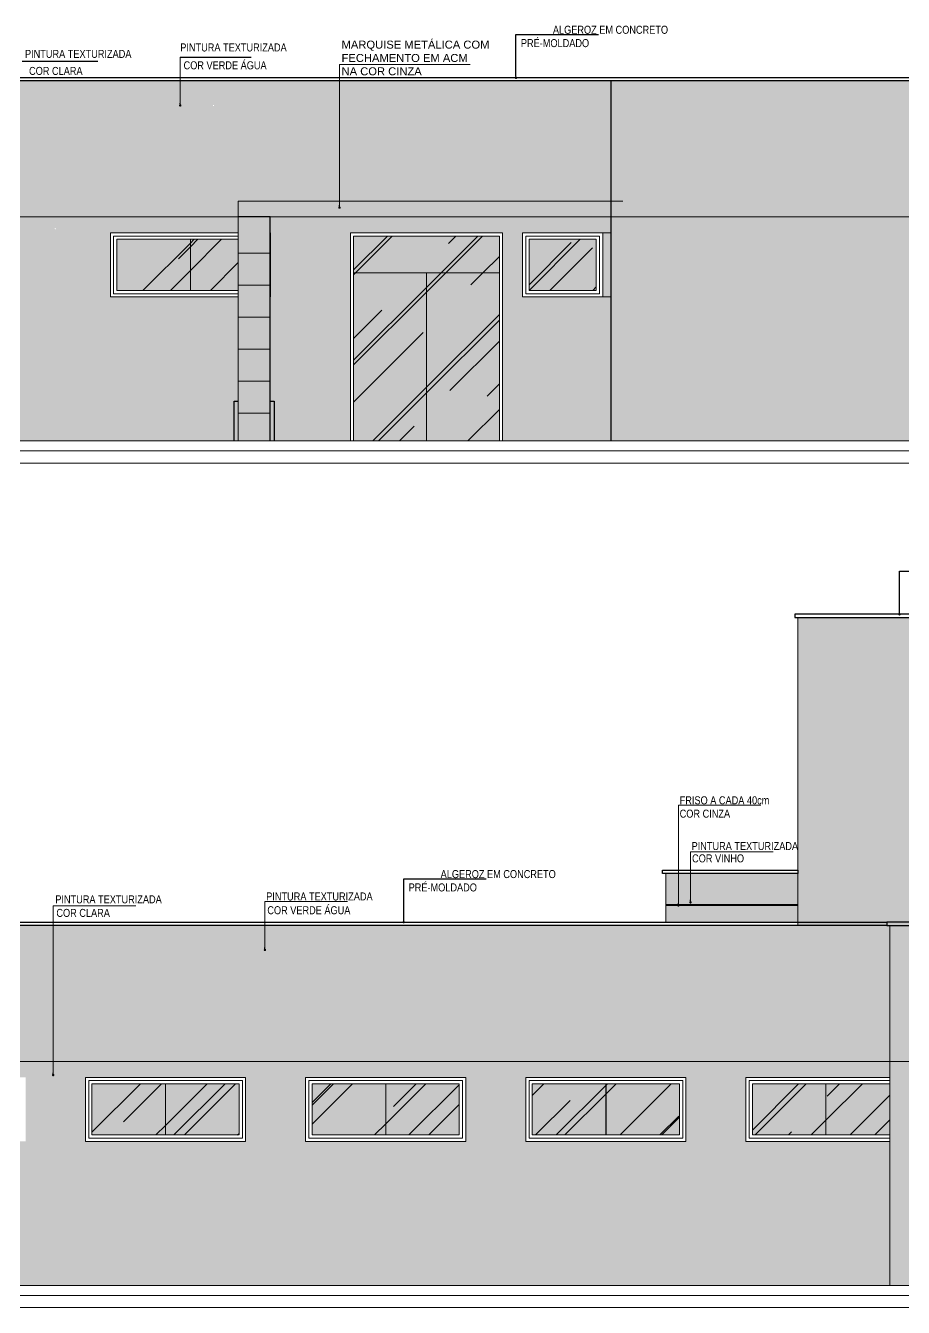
# Model space of a CAD drawing. Header units: inches. Extents: x 44775 to 44858.1, y 6760.4 to 6802.7.
# Drawn here: x 44784.91 to 44795.87, y 6761.38 to 6777.4 of the extents above; entities that cross this region are included whole.
import ezdxf

# ---------------------------------------------------------------- set-up
doc = ezdxf.new("R2010")
doc.units = ezdxf.units.IN
doc.header["$MEASUREMENT"] = 0
doc.layers.add('at_Entity', color=7, linetype='Continuous', lineweight=9)
doc.layers.add('PA', color=7, linetype='Continuous')
doc.layers.add('PENA3', color=3, linetype='Continuous')
doc.styles.add('ARIAL', font='ARIALN.TTF')
pattern_1 = [(45, (3.9476, -37.4173), (0.712763635, 1.900703028), [12.6, -1.68, 4.2, -0.84]), (45, (4.4406, -36.3304), (-1.383949392, 0.19601), [2.52, -0.2772, 5.04, -0.63]), (45, (3.7397, -36.6155), (2.690682724, 3.486602117), [6.72, -1.176, 3.36, -0.84])]
pattern_2 = [(45, (0.1073, 5.4537), (0.712763635, 1.900703028), [12.6, -1.68, 4.2, -0.84]), (45, (0.6003, 6.5407), (-1.383949392, 0.19601), [2.52, -0.2772, 5.04, -0.63]), (45, (-0.10056, 6.25556), (2.690682724, 3.486602117), [6.72, -1.176, 3.36, -0.84])]

# ---------------------------------------------------------------- blocks, each defined once
blk = doc.blocks.new('_DOT')
at = {"color": 0, "linetype": 'ByBlock'}
blk.add_line((-0.5, 0), (-1, 0), dxfattribs=at)
at = {"color": 0, "linetype": 'ByBlock', "const_width": 0.5}
blk.add_lwpolyline([(-0.25, 0, 1), (0.25, 0, 1)], format="xyb", close=True, dxfattribs=at)

msp = doc.modelspace()

# ---------------------------------------------------------------- hatches: boundary and pattern name
h = msp.add_hatch()
h.set_pattern_fill('AR-RROOF', color=256, scale=0.84, angle=45)
h.set_pattern_definition(pattern_2)
h.paths.add_polyline_path([(44786.9633, 6774.7317), (44786.0449, 6774.7317), (44786.0449, 6774.0926), (44786.9633, 6774.0926)])
h = msp.add_hatch()
h.set_pattern_fill('AR-RROOF', color=256, scale=0.84, angle=45)
h.set_pattern_definition(pattern_2)
h.paths.add_polyline_path([(44787.562, 6774.7317), (44786.9633, 6774.7317), (44786.9633, 6774.0926), (44787.562, 6774.0926)])
h = msp.add_hatch()
h.set_pattern_fill('AR-RROOF', color=256, scale=0.84, angle=45)
h.set_pattern_definition(pattern_2)
h.paths.add_polyline_path([(44790.823, 6774.7719), (44789.0032, 6774.7719), (44789.0032, 6774.3127), (44790.823, 6774.3127)])
h = msp.add_hatch()
h.set_pattern_fill('AR-RROOF', color=256, scale=0.84, angle=45)
h.set_pattern_definition(pattern_2)
h.paths.add_polyline_path([(44792.0334, 6774.7317), (44791.1933, 6774.7317), (44791.1933, 6774.0926), (44792.0334, 6774.0926)])
h = msp.add_hatch()
h.set_pattern_fill('AR-RROOF', color=256, scale=0.84, angle=45)
h.set_pattern_definition(pattern_2)
h.paths.add_polyline_path([(44789.9131, 6774.3127), (44789.0032, 6774.3127), (44789.0032, 6772.2114), (44789.9131, 6772.2114)])
h = msp.add_hatch()
h.set_pattern_fill('AR-RROOF', color=256, scale=0.84, angle=45)
h.set_pattern_definition(pattern_2)
h.paths.add_polyline_path([(44790.823, 6774.3127), (44789.9131, 6774.3127), (44789.9131, 6772.2114), (44790.823, 6772.2114)])
at = {"true_color": 0x727679}
h = msp.add_hatch(color=8, dxfattribs=at)
h.dxf.hatch_style = 1
h.paths.add_polyline_path([(44787.562, 6772.7099), (44787.5111, 6772.7099), (44787.5111, 6772.2099), (44787.562, 6772.2099)])
h.paths.add_polyline_path([(44788.0108, 6772.7099), (44787.9621, 6772.7099), (44787.9621, 6772.2099), (44788.0108, 6772.2099)])
h = msp.add_hatch()
h.set_pattern_fill('AR-RROOF', color=256, scale=0.84, angle=45)
h.set_pattern_definition(pattern_1)
h.paths.add_polyline_path([(44786.6533, 6764.177), (44785.7349, 6764.177), (44785.7349, 6763.538), (44786.6533, 6763.538)])
h = msp.add_hatch()
h.set_pattern_fill('AR-RROOF', color=256, scale=0.84, angle=45)
h.set_pattern_definition(pattern_1)
h.paths.add_polyline_path([(44787.5738, 6764.177), (44786.6533, 6764.177), (44786.6533, 6763.538), (44787.5738, 6763.538)])
h = msp.add_hatch()
h.set_pattern_fill('AR-RROOF', color=256, scale=0.84, angle=45)
h.set_pattern_definition(pattern_1)
h.paths.add_polyline_path([(44789.4042, 6764.177), (44788.4837, 6764.177), (44788.4837, 6763.538), (44789.4042, 6763.538)])
h = msp.add_hatch()
h.set_pattern_fill('AR-RROOF', color=256, scale=0.84, angle=45)
h.set_pattern_definition(pattern_1)
h.paths.add_polyline_path([(44790.3225, 6764.177), (44789.4042, 6764.177), (44789.4042, 6763.538), (44790.3225, 6763.538)])
h = msp.add_hatch()
h.set_pattern_fill('AR-RROOF', color=256, scale=0.84, angle=45)
h.set_pattern_definition(pattern_1)
h.paths.add_polyline_path([(44792.1529, 6764.177), (44791.2324, 6764.177), (44791.2324, 6763.538), (44792.1529, 6763.538)])
h = msp.add_hatch()
h.set_pattern_fill('AR-RROOF', color=256, scale=0.84, angle=45)
h.set_pattern_definition(pattern_1)
h.paths.add_polyline_path([(44793.0734, 6764.177), (44792.1529, 6764.177), (44792.1529, 6763.538), (44793.0734, 6763.538)])
h = msp.add_hatch()
h.set_pattern_fill('AR-RROOF', color=256, scale=0.84, angle=45)
h.set_pattern_definition(pattern_1)
h.paths.add_polyline_path([(44794.9017, 6764.177), (44793.9833, 6764.177), (44793.9833, 6763.538), (44794.9017, 6763.538)])
h = msp.add_hatch()
h.set_pattern_fill('AR-RROOF', color=256, scale=0.84, angle=45)
h.set_pattern_definition(pattern_1)
h.paths.add_polyline_path([(44795.7016, 6764.177), (44794.9017, 6764.177), (44794.9017, 6763.538), (44795.7016, 6763.538)])
at = {"layer": 'at_Entity', "true_color": 0xaca072}
h = msp.add_hatch(color=33, dxfattribs=at)
h.dxf.hatch_style = 1
h.paths.add_polyline_path([(44785.2768, 6776.7123), (44781.8149, 6776.7123), (44781.8149, 6775.011), (44785.2768, 6775.011)])
h = msp.add_hatch(color=33, dxfattribs=at)
h.dxf.hatch_style = 1
h.paths.add_polyline_path([(44792.2133, 6776.7123), (44785.2768, 6776.7123), (44785.2768, 6775.011), (44792.2133, 6775.011)])
h.paths.add_polyline_path([(44787.2532, 6776.3976, -1), (44787.2532, 6776.4126, -1)], flags=16)
h = msp.add_hatch(color=33, dxfattribs=at)
h.dxf.hatch_style = 1
h.paths.add_polyline_path([(44796.0116, 6776.7123), (44792.2133, 6776.7123), (44792.2133, 6775.011), (44796.0116, 6775.011)])
h = msp.add_hatch(color=33, dxfattribs=at)
h.dxf.hatch_style = 1
h.paths.add_polyline_path([(44802.7015, 6770.0068), (44798.4355, 6770.0068), (44798.4355, 6769.7296), (44798.4355, 6769.7071, -1), (44798.4355, 6769.6921, -1), (44798.4355, 6769.7071), (44798.4355, 6769.7296), (44798.4355, 6770.0068), (44794.5525, 6770.0068), (44794.5525, 6766.1577), (44802.7015, 6766.1577)])
at = {"layer": 'at_Entity', "true_color": 0x4f7538}
h = msp.add_hatch(color=87, dxfattribs=at)
h.dxf.hatch_style = 1
h.paths.add_polyline_path([(44794.5525, 6766.8073), (44792.902, 6766.8073), (44792.902, 6766.4174), (44794.5525, 6766.4174)])
h.paths.add_polyline_path([(44793.211, 6766.4376, -1), (44793.211, 6766.4526, -1)], flags=16)
at = {"layer": 'at_Entity', "true_color": 0x989898}
h = msp.add_hatch(color=252, dxfattribs=at)
h.dxf.hatch_style = 1
h.paths.add_polyline_path([(44794.5525, 6766.4174), (44792.902, 6766.4174), (44792.902, 6766.4074), (44794.5525, 6766.4074)])
at = {"layer": 'at_Entity', "true_color": 0x4f7538}
h = msp.add_hatch(color=87, dxfattribs=at)
h.dxf.hatch_style = 1
edge = h.paths.add_edge_path()
edge.add_line((44794.5525, 6766.4074), (44793.0661, 6766.4074))
edge.add_arc((44793.0586, 6766.4074), 0.0075, -89.96599, 0, ccw=False)
edge.add_arc((44793.0586, 6766.4074), 0.0075, 180, 270.03401, ccw=False)
edge.add_line((44793.0511, 6766.4074), (44792.902, 6766.4074))
edge.add_line((44792.902, 6766.4074), (44792.902, 6766.1977))
edge.add_line((44792.902, 6766.1977), (44794.5525, 6766.1977))
edge.add_line((44794.5525, 6766.1977), (44794.5525, 6766.4074))
at = {"layer": 'at_Entity', "true_color": 0xaca072}
h = msp.add_hatch(color=33, dxfattribs=at)
h.dxf.hatch_style = 1
h.paths.add_polyline_path([(44785.2503, 6766.1577), (44782.455, 6766.1577), (44782.455, 6764.4585), (44785.2503, 6764.4585)])
h = msp.add_hatch(color=33, dxfattribs=at)
h.dxf.hatch_style = 1
h.paths.add_polyline_path([(44795.7016, 6766.1577), (44785.2503, 6766.1577), (44785.2503, 6764.4585), (44795.7016, 6764.4585)])
h.paths.add_polyline_path([(44787.8954, 6765.843, -1), (44787.8954, 6765.858, -1)], flags=16)
h = msp.add_hatch(color=33, dxfattribs=at)
h.dxf.hatch_style = 1
h.paths.add_polyline_path([(44804.1997, 6766.1577), (44795.7016, 6766.1577), (44795.7016, 6764.4585), (44804.1997, 6764.4585)])
at = {"layer": 'at_Entity', "true_color": 0xd1cfbd}
h = msp.add_hatch(color=9, dxfattribs=at)
h.dxf.hatch_style = 1
h.paths.add_polyline_path([(44795.7016, 6763.4576), (44793.9029, 6763.4576), (44793.9029, 6764.2575), (44793.1538, 6764.2575), (44793.1538, 6763.4576), (44791.1541, 6763.4576), (44791.1541, 6764.2575), (44793.1538, 6764.2575), (44793.9029, 6764.2575), (44795.7016, 6764.2575), (44795.7016, 6764.4585), (44785.2503, 6764.4585), (44785.2503, 6764.3421), (44785.2503, 6764.3167), (44785.2503, 6764.2942, -1), (44785.2503, 6764.2792, -1), (44785.2503, 6764.2942), (44785.2503, 6764.3167), (44785.2503, 6764.3421), (44785.2503, 6764.4585), (44782.455, 6764.4585), (44782.455, 6761.6589), (44795.7016, 6761.6589)])
h.paths.add_polyline_path([(44788.4033, 6763.4576), (44788.4033, 6764.2575), (44790.4029, 6764.2575), (44790.4029, 6763.4576)], flags=16)
h.paths.add_polyline_path([(44788.4435, 6763.4978), (44788.4435, 6764.2172), (44790.3627, 6764.2172), (44790.3627, 6763.4978)], flags=0)
h.paths.add_polyline_path([(44788.4837, 6763.538), (44788.4837, 6764.177), (44790.3225, 6764.177), (44790.3225, 6763.538)], flags=0)
h.paths.add_polyline_path([(44789.4042, 6763.538), (44788.4837, 6763.538), (44788.4837, 6764.177), (44789.4042, 6764.177), (44790.3225, 6764.177), (44790.3225, 6763.538)], flags=0)
h.paths.add_polyline_path([(44787.6542, 6763.4576), (44785.6545, 6763.4576), (44785.6545, 6764.2575), (44787.6542, 6764.2575)], flags=16)
h.paths.add_polyline_path([(44787.614, 6763.4978), (44785.6947, 6763.4978), (44785.6947, 6764.2172), (44787.614, 6764.2172)], flags=0)
h.paths.add_polyline_path([(44787.5738, 6763.538), (44785.7349, 6763.538), (44785.7349, 6764.177), (44787.5738, 6764.177)], flags=0)
h.paths.add_polyline_path([(44787.5738, 6763.538), (44786.6533, 6763.538), (44785.7349, 6763.538), (44785.7349, 6764.177), (44786.6533, 6764.177), (44787.5738, 6764.177)], flags=0)
h.paths.add_polyline_path([(44784.9054, 6763.4576), (44782.9057, 6763.4576), (44782.9057, 6764.2575), (44784.9054, 6764.2575)], flags=16)
h.paths.add_polyline_path([(44784.8652, 6763.4978), (44782.9459, 6763.4978), (44782.9459, 6764.2172), (44784.8652, 6764.2172)], flags=0)
h.paths.add_polyline_path([(44784.825, 6763.538), (44782.9861, 6763.538), (44782.9861, 6764.177), (44784.825, 6764.177)], flags=0)
h.paths.add_polyline_path([(44784.825, 6763.538), (44783.9045, 6763.538), (44782.9861, 6763.538), (44782.9861, 6764.177), (44783.9045, 6764.177), (44784.825, 6764.177)], flags=0)
h = msp.add_hatch(color=9, dxfattribs=at)
h.dxf.hatch_style = 1
h.paths.add_polyline_path([(44799.1021, 6764.2871), (44800.3019, 6764.2871), (44800.3019, 6761.6589), (44804.1997, 6761.6589), (44804.1997, 6764.4585), (44795.7016, 6764.4585), (44795.7016, 6761.6589), (44799.1021, 6761.6589)])
h.paths.add_polyline_path([(44801.7514, 6763.4576), (44801.7514, 6764.2575), (44802.7502, 6764.2575), (44802.7502, 6763.4576)], flags=16)
h.paths.add_polyline_path([(44801.7916, 6763.4978), (44801.7916, 6764.2172), (44802.71, 6764.2172), (44802.71, 6763.4978)], flags=0)
h.paths.add_polyline_path([(44801.8318, 6763.538), (44801.8318, 6764.177), (44802.6698, 6764.177), (44802.6698, 6763.538)], flags=0)
at = {"layer": 'at_Entity', "true_color": 0xb8c9d1}
h = msp.add_hatch(color=9, dxfattribs=at)
h.dxf.hatch_style = 1
h.paths.add_polyline_path([(44786.6533, 6764.177), (44785.7349, 6764.177), (44785.7349, 6763.538), (44786.6533, 6763.538)])
h = msp.add_hatch(color=9, dxfattribs=at)
h.dxf.hatch_style = 1
h.paths.add_polyline_path([(44787.5738, 6764.177), (44786.6533, 6764.177), (44786.6533, 6763.538), (44787.5738, 6763.538)])
h = msp.add_hatch(color=9, dxfattribs=at)
h.dxf.hatch_style = 1
h.paths.add_polyline_path([(44789.4042, 6764.177), (44788.4837, 6764.177), (44788.4837, 6763.538), (44789.4042, 6763.538)])
h = msp.add_hatch(color=9, dxfattribs=at)
h.dxf.hatch_style = 1
h.paths.add_polyline_path([(44790.3225, 6764.177), (44789.4042, 6764.177), (44789.4042, 6763.538), (44790.3225, 6763.538)])
h = msp.add_hatch(color=9, dxfattribs=at)
h.dxf.hatch_style = 1
h.paths.add_polyline_path([(44792.1529, 6764.177), (44791.2324, 6764.177), (44791.2324, 6763.538), (44792.1529, 6763.538)])
h = msp.add_hatch(color=9, dxfattribs=at)
h.dxf.hatch_style = 1
h.paths.add_polyline_path([(44793.0734, 6764.177), (44792.1529, 6764.177), (44792.1529, 6763.538), (44793.0734, 6763.538)])
h = msp.add_hatch(color=9, dxfattribs=at)
h.dxf.hatch_style = 1
h.paths.add_polyline_path([(44794.9017, 6764.177), (44793.9833, 6764.177), (44793.9833, 6763.538), (44794.9017, 6763.538)])
h = msp.add_hatch(color=9, dxfattribs=at)
h.dxf.hatch_style = 1
h.paths.add_polyline_path([(44795.7016, 6764.177), (44794.9017, 6764.177), (44794.9017, 6763.538), (44795.7016, 6763.538)])
at = {"layer": 'PA', "true_color": 0x85856b}
h = msp.add_hatch(color=8, dxfattribs=at)
h.dxf.hatch_style = 1
h.paths.add_polyline_path([(44792.3641, 6775.2102), (44789.659, 6775.2102), (44789.5706, 6775.0112), (44792.3641, 6775.0112)])
h.paths.add_polyline_path([(44789.659, 6775.2102), (44787.5609, 6775.2098), (44787.5609, 6775.0107), (44789.5706, 6775.0112)])
at = {"layer": 'PA', "true_color": 0xd1cfbd}
h = msp.add_hatch(color=9, dxfattribs=at)
h.dxf.hatch_style = 1
edge = h.paths.add_edge_path()
edge.add_line((44788.963, 6774.8121), (44790.8632, 6774.8121))
edge.add_line((44790.8632, 6774.8121), (44790.8632, 6772.2114))
edge.add_line((44790.8632, 6772.2114), (44792.2133, 6772.2114))
edge.add_line((44792.2133, 6772.2114), (44792.2133, 6774.0122))
edge.add_line((44792.2133, 6774.0122), (44792.1138, 6774.0122))
edge.add_line((44792.1138, 6774.0122), (44791.1129, 6774.0122))
edge.add_line((44791.1129, 6774.0122), (44791.1129, 6774.8121))
edge.add_line((44791.1129, 6774.8121), (44792.1138, 6774.8121))
edge.add_line((44792.1138, 6774.8121), (44792.2133, 6774.8121))
edge.add_line((44792.2133, 6774.8121), (44792.2133, 6775.011))
edge.add_line((44792.2133, 6775.011), (44785.2768, 6775.011))
edge.add_line((44785.2768, 6775.011), (44785.2768, 6774.8946))
edge.add_line((44785.2768, 6774.8946), (44785.2768, 6774.8721))
edge.add_arc((44785.2768, 6774.8646), 0.0075, -89.96599, 90.03401, ccw=False)
edge.add_arc((44785.2768, 6774.8646), 0.0075, 90.03401, 270.03401, ccw=False)
edge.add_line((44785.2768, 6774.8721), (44785.2768, 6774.8946))
edge.add_line((44785.2768, 6774.8946), (44785.2768, 6775.011))
edge.add_line((44785.2768, 6775.011), (44781.8149, 6775.011))
edge.add_line((44781.8149, 6775.011), (44781.8149, 6774.0122))
edge.add_line((44781.8149, 6774.0122), (44782.0646, 6774.0122))
edge.add_line((44782.0646, 6774.0122), (44782.0646, 6774.8121))
edge.add_line((44782.0646, 6774.8121), (44783.0655, 6774.8121))
edge.add_line((44783.0655, 6774.8121), (44783.0655, 6774.0122))
edge.add_line((44783.0655, 6774.0122), (44782.0646, 6774.0122))
edge.add_line((44782.0646, 6774.0122), (44781.8149, 6774.0122))
edge.add_line((44781.8149, 6774.0122), (44781.8149, 6773.9127))
edge.add_line((44781.8149, 6773.9127), (44781.8149, 6772.2114))
edge.add_line((44781.8149, 6772.2114), (44788.963, 6772.2114))
edge.add_line((44788.963, 6772.2114), (44788.963, 6774.8121))
h.paths.add_polyline_path([(44785.9645, 6774.0122), (44785.9645, 6774.8121), (44787.9642, 6774.8121), (44787.9642, 6774.0122)], flags=16)
h.paths.add_polyline_path([(44786.0047, 6774.0524), (44786.0047, 6774.7719), (44787.924, 6774.7719), (44787.924, 6774.0524)], flags=0)
h.paths.add_polyline_path([(44786.0449, 6774.0926), (44786.0449, 6774.7317), (44787.8838, 6774.7317), (44787.8838, 6774.0926)], flags=0)
h.paths.add_polyline_path([(44786.9633, 6774.0926), (44786.0449, 6774.0926), (44786.0449, 6774.7317), (44786.9633, 6774.7317), (44787.8838, 6774.7317), (44787.8838, 6774.0926)], flags=0)
h.paths.add_polyline_path([(44784.6653, 6774.0122), (44783.6644, 6774.0122), (44783.6644, 6774.8121), (44784.6653, 6774.8121)], flags=16)
h.paths.add_polyline_path([(44784.6251, 6774.0524), (44783.7046, 6774.0524), (44783.7046, 6774.7719), (44784.6251, 6774.7719)], flags=0)
h.paths.add_polyline_path([(44784.5849, 6774.0926), (44783.7448, 6774.0926), (44783.7448, 6774.7317), (44784.5849, 6774.7317)], flags=0)
at = {"layer": 'PA', "true_color": 0x4f7538}
h = msp.add_hatch(color=87, dxfattribs=at)
h.dxf.hatch_style = 1
h.paths.add_polyline_path([(44787.9621, 6772.5593), (44787.562, 6772.5593), (44787.562, 6772.2099), (44787.9621, 6772.2099)])
h.paths.add_polyline_path([(44787.9621, 6772.9594), (44787.562, 6772.9594), (44787.562, 6772.5593), (44787.9621, 6772.5593)])
h.paths.add_polyline_path([(44787.9621, 6773.3596), (44787.562, 6773.3596), (44787.562, 6772.9594), (44787.9621, 6772.9594)])
h.paths.add_polyline_path([(44787.9621, 6773.7598), (44787.562, 6773.7598), (44787.562, 6773.3596), (44787.9621, 6773.3596)])
h.paths.add_polyline_path([(44787.9621, 6774.16), (44787.562, 6774.16), (44787.562, 6773.7598), (44787.9621, 6773.7598)])
h.paths.add_polyline_path([(44787.9621, 6774.5602), (44787.562, 6774.5602), (44787.562, 6774.16), (44787.9621, 6774.16)])
h.paths.add_polyline_path([(44787.9621, 6775.011), (44787.562, 6775.011), (44787.562, 6774.5602), (44787.9621, 6774.5602)])
at = {"layer": 'PA', "true_color": 0xd1cfbd}
h = msp.add_hatch(color=9, dxfattribs=at)
h.dxf.hatch_style = 1
h.paths.add_polyline_path([(44796.0116, 6775.011), (44792.2133, 6775.011), (44792.2133, 6772.2114), (44796.0116, 6772.2114)])
at = {"layer": 'PA', "true_color": 0xb8c9d1}
h = msp.add_hatch(color=9, dxfattribs=at)
h.dxf.hatch_style = 1
h.paths.add_polyline_path([(44786.9633, 6774.7317), (44786.0449, 6774.7317), (44786.0449, 6774.0926), (44786.9633, 6774.0926)])
h = msp.add_hatch(color=9, dxfattribs=at)
h.dxf.hatch_style = 1
h.paths.add_polyline_path([(44787.562, 6774.7317), (44786.9633, 6774.7317), (44786.9633, 6774.0926), (44787.562, 6774.0926)])
h = msp.add_hatch(color=9, dxfattribs=at)
h.dxf.hatch_style = 1
h.paths.add_polyline_path([(44790.823, 6774.7719), (44789.0032, 6774.7719), (44789.0032, 6774.3127), (44790.823, 6774.3127)])
h = msp.add_hatch(color=9, dxfattribs=at)
h.dxf.hatch_style = 1
h.paths.add_polyline_path([(44792.0334, 6774.7317), (44791.1933, 6774.7317), (44791.1933, 6774.7296), (44791.1933, 6774.0926), (44792.0334, 6774.0926)])
at = {"layer": 'PA', "true_color": 0xd1cfbd}
h = msp.add_hatch(color=9, dxfattribs=at)
h.dxf.hatch_style = 1
h.paths.add_polyline_path([(44792.2133, 6774.8121), (44792.1138, 6774.8121), (44792.1138, 6774.0122), (44792.2133, 6774.0122)])
at = {"layer": 'PA', "true_color": 0xb8c9d1}
h = msp.add_hatch(color=9, dxfattribs=at)
h.dxf.hatch_style = 1
h.paths.add_polyline_path([(44789.9131, 6774.3127), (44789.0032, 6774.3127), (44789.0032, 6772.2114), (44789.9131, 6772.2114)])
h = msp.add_hatch(color=9, dxfattribs=at)
h.dxf.hatch_style = 1
h.paths.add_polyline_path([(44790.823, 6774.3127), (44789.9131, 6774.3127), (44789.9131, 6772.2114), (44790.823, 6772.2114)])

# ---------------------------------------------------------------- linework, layer by layer
for p, q in [((44784.861, 6776.9578), (44785.8075, 6776.9578)), ((44786.8374, 6777.0086), (44787.7222, 6777.0086)), ((44787.9611, 6775.011), (44787.5609, 6775.011)), ((44787.9621, 6772.2099), (44787.9611, 6775.011)), ((44787.5111, 6772.2099), (44787.5111, 6772.7099)), ((44787.5111, 6772.7099), (44787.562, 6772.7099)), ((44787.9621, 6772.7099), (44788.0108, 6772.7099)), ((44788.0108, 6772.7099), (44788.0108, 6772.2099)), ((44792.1529, 6764.177), (44792.1529, 6763.538))]:
    msp.add_line(p, q)
at = {"color": 3}
for points in [[(44803.3099, 6776.7123), (44781.7749, 6776.7123), (44781.7749, 6776.7523), (44803.3099, 6776.7523)], [(44794.5125, 6770.0068), (44802.7415, 6770.0068), (44802.7415, 6770.0468), (44794.5125, 6770.0468)], [(44794.5525, 6766.8073), (44792.862, 6766.8073), (44792.862, 6766.8473), (44794.5525, 6766.8473)], [(44795.6616, 6766.1577), (44782.415, 6766.1577), (44782.415, 6766.1977), (44795.6616, 6766.1977)]]:
    msp.add_lwpolyline(points, close=True, dxfattribs=at)
at = {"color": 2}
msp.add_lwpolyline([(44795.6616, 6766.1577), (44804.2397, 6766.1577), (44804.2397, 6766.1977), (44795.6616, 6766.1977)], close=True, dxfattribs=at)
at = {"layer": 'at_Entity', "color": 0}
for p, q in [((44786.8374, 6776.4351), (44786.8374, 6777.0086)), ((44788.8266, 6776.9146), (44790.4581, 6776.9146)), ((44788.8266, 6775.1836), (44788.8266, 6776.9146)), ((44792.2133, 6776.7123), (44781.8149, 6776.7123)), ((44796.0116, 6776.7123), (44792.2133, 6776.7123)), ((44788.8266, 6775.1582), (44788.8266, 6775.1836)), ((44781.8149, 6775.0114), (44807.2098, 6775.0114)), ((44792.2133, 6775.011), (44781.8149, 6775.011)), ((44787.562, 6772.2099), (44787.5609, 6775.011)), ((44792.2133, 6775.011), (44796.0116, 6775.011)), ((44785.9645, 6774.8121), (44787.561, 6774.8121)), ((44785.9645, 6774.0122), (44785.9645, 6774.8121)), ((44786.0047, 6774.7719), (44787.561, 6774.7719)), ((44786.0047, 6774.0524), (44786.0047, 6774.7719)), ((44786.0449, 6774.7317), (44787.561, 6774.7317)), ((44786.0449, 6774.0926), (44786.0449, 6774.7317)), ((44786.9633, 6774.7317), (44786.9633, 6774.0926)), ((44787.9612, 6774.8121), (44787.9642, 6774.8121)), ((44787.9642, 6774.8121), (44787.9642, 6774.0122)), ((44788.963, 6772.2114), (44788.963, 6774.8121)), ((44788.963, 6774.8121), (44790.8632, 6774.8121)), ((44789.0032, 6772.2114), (44789.0032, 6774.7719)), ((44789.0032, 6774.7719), (44790.823, 6774.7719)), ((44790.823, 6774.7719), (44790.823, 6772.2114)), ((44790.8632, 6774.8121), (44790.8632, 6772.2114)), ((44791.1129, 6774.8121), (44792.1138, 6774.8121)), ((44791.1129, 6774.0122), (44791.1129, 6774.8121)), ((44792.0736, 6774.7719), (44791.1531, 6774.7719)), ((44791.1531, 6774.7719), (44791.1531, 6774.0524)), ((44792.0334, 6774.7317), (44791.1933, 6774.7317)), ((44791.1933, 6774.7317), (44791.1933, 6774.0926)), ((44791.1933, 6774.7296), (44791.1933, 6774.7317)), ((44792.0334, 6774.0926), (44792.0334, 6774.7317)), ((44792.0736, 6774.0524), (44792.0736, 6774.7719)), ((44792.1138, 6774.8121), (44792.1138, 6774.0122)), ((44790.823, 6774.3127), (44789.0032, 6774.3127)), ((44789.0032, 6774.3127), (44789.0032, 6772.2114)), ((44787.5613, 6774.0926), (44786.0449, 6774.0926)), ((44791.1933, 6774.0926), (44792.0334, 6774.0926)), ((44787.5613, 6774.0122), (44785.9645, 6774.0122)), ((44787.5613, 6774.0524), (44786.0047, 6774.0524)), ((44787.9642, 6774.0122), (44787.9615, 6774.0122)), ((44792.1138, 6774.0122), (44791.1129, 6774.0122)), ((44791.1531, 6774.0524), (44792.0736, 6774.0524)), ((44781.8149, 6772.2114), (44807.2098, 6772.2114)), ((44807.0829, 6772.0866), (44781.9398, 6772.0866)), ((44806.9348, 6771.9363), (44782.09, 6771.9363)), ((44794.5525, 6770.0068), (44794.5525, 6766.1577)), ((44794.5525, 6770.0068), (44802.7015, 6770.0068)), ((44794.5525, 6770.0068), (44794.5525, 6766.1577)), ((44794.5525, 6770.0068), (44802.7015, 6770.0068)), ((44793.0586, 6766.4374), (44793.0586, 6767.6601)), ((44793.0586, 6767.6601), (44794.0891, 6767.6601)), ((44793.211, 6766.5005), (44793.211, 6767.0761)), ((44793.211, 6767.0761), (44794.2415, 6767.0761)), ((44792.902, 6766.8073), (44792.902, 6766.1977)), ((44792.902, 6766.8073), (44794.5525, 6766.8073)), ((44792.902, 6766.8073), (44792.902, 6766.1977)), ((44794.5525, 6766.8073), (44792.902, 6766.8073)), ((44794.5525, 6766.8073), (44794.5525, 6766.1577)), ((44794.5525, 6766.8073), (44794.5525, 6766.1577)), ((44785.2503, 6764.3421), (44785.2503, 6766.4031)), ((44785.2503, 6766.4031), (44786.2808, 6766.4031)), ((44787.8954, 6765.8805), (44787.8954, 6766.456)), ((44787.8954, 6766.456), (44788.9259, 6766.456)), ((44794.5525, 6766.4174), (44792.902, 6766.4174)), ((44794.5525, 6766.4074), (44792.902, 6766.4074)), ((44793.211, 6766.4751), (44793.211, 6766.5005)), ((44782.455, 6766.1577), (44795.7016, 6766.1577)), ((44795.7016, 6766.1577), (44782.455, 6766.1577)), ((44792.902, 6766.1577), (44794.5525, 6766.1577)), ((44792.9295, 6766.1577), (44793.1792, 6766.1577)), ((44794.5525, 6766.1577), (44802.7015, 6766.1577)), ((44795.7016, 6766.1577), (44804.1997, 6766.1577)), ((44804.1997, 6766.1577), (44795.7016, 6766.1577)), ((44782.455, 6764.4585), (44795.7016, 6764.4585)), ((44782.455, 6764.4585), (44795.7016, 6764.4585)), ((44795.7016, 6764.4585), (44782.455, 6764.4585)), ((44792.4534, 6764.4585), (44792.6777, 6764.4585)), ((44795.7016, 6764.4585), (44795.7016, 6763.7581)), ((44795.7016, 6764.4585), (44797.5023, 6764.4585)), ((44795.7016, 6764.4585), (44804.1997, 6764.4585)), ((44795.7016, 6764.4585), (44795.7016, 6764.2575)), ((44795.7016, 6764.4585), (44795.7016, 6764.2575)), ((44795.7016, 6764.4585), (44804.1997, 6764.4585)), ((44785.2503, 6764.3167), (44785.2503, 6764.3421)), ((44785.6545, 6764.2575), (44785.6545, 6763.4576)), ((44785.6545, 6764.2575), (44785.6545, 6763.4576)), ((44785.6545, 6764.2575), (44787.6542, 6764.2575)), ((44785.6545, 6763.4576), (44785.6545, 6764.2575)), ((44785.6947, 6764.2172), (44787.614, 6764.2172)), ((44785.6947, 6763.4978), (44785.6947, 6764.2172)), ((44785.7349, 6764.177), (44785.7349, 6763.538)), ((44785.7349, 6764.177), (44786.6533, 6764.177)), ((44785.7349, 6764.177), (44787.5738, 6764.177)), ((44785.7349, 6763.538), (44785.7349, 6764.177)), ((44786.6533, 6764.177), (44786.6533, 6763.538)), ((44786.6533, 6764.177), (44787.5738, 6764.177)), ((44786.6533, 6764.177), (44786.6533, 6763.538)), ((44786.6533, 6764.177), (44786.6533, 6763.538)), ((44786.6533, 6764.177), (44786.6533, 6763.538)), ((44787.5738, 6764.177), (44787.5738, 6763.538)), ((44787.5738, 6764.177), (44787.5738, 6763.538)), ((44787.5738, 6764.177), (44787.5738, 6763.538)), ((44787.614, 6764.2172), (44787.614, 6763.4978)), ((44787.6542, 6764.2575), (44787.6542, 6763.4576)), ((44787.6542, 6764.2575), (44787.6542, 6763.4576)), ((44788.4033, 6764.2575), (44788.4033, 6763.4576)), ((44788.4033, 6764.2575), (44788.4033, 6763.4576)), ((44788.4033, 6764.2575), (44790.4029, 6764.2575)), ((44788.4033, 6763.4576), (44788.4033, 6764.2575)), ((44788.4435, 6764.2172), (44790.3627, 6764.2172)), ((44788.4435, 6763.4978), (44788.4435, 6764.2172)), ((44788.4837, 6764.177), (44788.4837, 6763.538)), ((44788.4837, 6764.177), (44789.4042, 6764.177)), ((44788.4837, 6764.177), (44790.3225, 6764.177)), ((44788.4837, 6763.538), (44788.4837, 6764.177)), ((44789.4042, 6764.177), (44789.4042, 6763.538)), ((44789.4042, 6764.177), (44790.3225, 6764.177)), ((44789.4042, 6764.177), (44789.4042, 6763.538)), ((44789.4042, 6764.177), (44789.4042, 6763.538)), ((44789.4042, 6764.177), (44789.4042, 6763.538)), ((44790.3225, 6764.177), (44790.3225, 6763.538)), ((44790.3225, 6764.177), (44790.3225, 6763.538)), ((44790.3225, 6764.177), (44790.3225, 6763.538)), ((44790.3627, 6764.2172), (44790.3627, 6763.4978)), ((44790.4029, 6764.2575), (44790.4029, 6763.4576)), ((44790.4029, 6764.2575), (44790.4029, 6763.4576)), ((44791.1541, 6764.2575), (44791.1541, 6763.4576)), ((44791.1541, 6764.2575), (44791.1541, 6763.4576)), ((44791.1541, 6764.2575), (44793.1538, 6764.2575)), ((44791.1541, 6763.4576), (44791.1541, 6764.2575)), ((44791.1943, 6764.2172), (44793.1136, 6764.2172)), ((44791.1943, 6763.4978), (44791.1943, 6764.2172)), ((44791.2324, 6764.177), (44791.2324, 6763.538)), ((44791.2324, 6764.177), (44792.1529, 6764.177)), ((44791.2324, 6764.177), (44793.0734, 6764.177)), ((44791.2324, 6763.538), (44791.2324, 6764.177)), ((44792.1529, 6764.177), (44793.0734, 6764.177)), ((44793.0734, 6764.177), (44793.0734, 6763.538)), ((44793.0734, 6764.177), (44793.0734, 6763.538)), ((44793.1136, 6764.2172), (44793.1136, 6763.4978)), ((44793.1538, 6764.2575), (44793.1538, 6763.4576)), ((44793.1538, 6764.2575), (44793.1538, 6763.4576)), ((44793.9029, 6764.2575), (44793.9029, 6763.4576)), ((44793.9029, 6764.2575), (44793.9029, 6763.4576)), ((44795.7016, 6764.2575), (44793.9029, 6764.2575)), ((44793.9029, 6764.2575), (44793.9029, 6763.4576)), ((44795.7016, 6764.2172), (44793.9431, 6764.2172)), ((44793.9431, 6764.2172), (44793.9431, 6763.4978)), ((44793.9833, 6764.177), (44793.9833, 6763.538)), ((44793.9833, 6764.177), (44794.9017, 6764.177)), ((44795.7016, 6764.177), (44793.9833, 6764.177)), ((44793.9833, 6764.177), (44793.9833, 6763.538)), ((44794.9017, 6764.177), (44794.9017, 6763.538)), ((44794.9017, 6764.177), (44795.7016, 6764.177)), ((44794.9017, 6764.177), (44794.9017, 6763.538)), ((44794.9017, 6764.177), (44794.9017, 6763.538)), ((44794.9017, 6764.177), (44794.9017, 6763.538)), ((44795.7016, 6764.177), (44795.7016, 6763.538)), ((44795.7016, 6764.177), (44795.7016, 6763.538)), ((44795.7016, 6763.7581), (44795.7016, 6761.6589)), ((44787.614, 6763.4978), (44785.6947, 6763.4978)), ((44785.7349, 6763.538), (44786.6533, 6763.538)), ((44787.5738, 6763.538), (44785.7349, 6763.538)), ((44786.6533, 6763.538), (44787.5738, 6763.538)), ((44790.3627, 6763.4978), (44788.4435, 6763.4978)), ((44788.4837, 6763.538), (44789.4042, 6763.538)), ((44790.3225, 6763.538), (44788.4837, 6763.538)), ((44789.4042, 6763.538), (44790.3225, 6763.538)), ((44793.1136, 6763.4978), (44791.1943, 6763.4978)), ((44791.2324, 6763.538), (44792.1529, 6763.538)), ((44793.0734, 6763.538), (44791.2324, 6763.538)), ((44792.1529, 6763.538), (44793.0734, 6763.538)), ((44793.9431, 6763.4978), (44795.7016, 6763.4978)), ((44793.9833, 6763.538), (44794.9017, 6763.538)), ((44793.9833, 6763.538), (44795.7016, 6763.538)), ((44794.9017, 6763.538), (44795.7016, 6763.538)), ((44787.6542, 6763.4576), (44785.6545, 6763.4576)), ((44790.4029, 6763.4576), (44788.4033, 6763.4576)), ((44793.1538, 6763.4576), (44791.1541, 6763.4576)), ((44793.9029, 6763.4576), (44795.7016, 6763.4576)), ((44795.7016, 6763.4576), (44795.7016, 6761.6589)), ((44795.7016, 6763.4576), (44795.7016, 6761.6589)), ((44782.455, 6761.6589), (44795.7016, 6761.6589)), ((44815.5989, 6761.6589), (44782.455, 6761.6589)), ((44795.7016, 6761.6589), (44797.5023, 6761.6589)), ((44782.5798, 6761.5341), (44815.472, 6761.5341)), ((44782.7301, 6761.3838), (44815.3239, 6761.3838))]:
    msp.add_line(p, q, dxfattribs=at)
at = {"layer": 'at_Entity', "color": 134, "true_color": 0x21a196}
for p, q in [((44781.8149, 6776.7123), (44792.2133, 6776.7123)), ((44792.2133, 6776.7123), (44796.0116, 6776.7123)), ((44792.2133, 6776.7123), (44792.2133, 6775.011)), ((44781.8149, 6775.011), (44792.2133, 6775.011)), ((44792.2133, 6775.011), (44796.0116, 6775.011)), ((44781.8149, 6772.2114), (44785.7148, 6772.2114))]:
    msp.add_line(p, q, dxfattribs=at)
at = {"layer": 'at_Entity', "color": 254, "true_color": 0xdae3e7}
for p, q in [((44792.2133, 6776.7123), (44792.2133, 6772.2114)), ((44781.8149, 6775.011), (44792.2133, 6775.011)), ((44792.2133, 6775.011), (44792.2133, 6774.8121)), ((44792.2133, 6775.011), (44796.0116, 6775.011)), ((44792.2133, 6775.011), (44792.2133, 6774.8121)), ((44785.9645, 6774.8121), (44785.9645, 6774.0122)), ((44785.9645, 6774.8121), (44785.9645, 6774.0122)), ((44787.9642, 6774.8121), (44787.9642, 6774.0122)), ((44788.963, 6774.8121), (44788.963, 6774.0122)), ((44788.963, 6774.8121), (44788.963, 6774.0122)), ((44790.8632, 6774.8121), (44790.8632, 6774.0122)), ((44791.1129, 6774.8121), (44791.1129, 6774.0122)), ((44791.1129, 6774.8121), (44791.1129, 6774.0122)), ((44792.1138, 6774.8121), (44792.1138, 6774.0122)), ((44792.1138, 6774.8121), (44792.2133, 6774.8121)), ((44788.963, 6774.0122), (44788.963, 6773.9127)), ((44788.963, 6774.0122), (44788.963, 6773.9127)), ((44788.963, 6773.9127), (44788.963, 6772.2114)), ((44788.963, 6773.9127), (44788.963, 6772.2114)), ((44790.8632, 6774.0122), (44790.8632, 6772.2114)), ((44792.1138, 6774.0122), (44792.2133, 6774.0122)), ((44785.7148, 6772.2114), (44788.963, 6772.2114)), ((44790.8632, 6772.2114), (44792.2133, 6772.2114)), ((44792.2133, 6772.2114), (44796.0116, 6772.2114))]:
    msp.add_line(p, q, dxfattribs=at)
at = {"layer": 'at_Entity', "color": 7}
for p, q in [((44792.3641, 6775.2102), (44787.5609, 6775.2098)), ((44787.5609, 6775.2098), (44787.5609, 6775.0107))]:
    msp.add_line(p, q, dxfattribs=at)
at = {"layer": 'at_Entity', "color": 254, "true_color": 0xdbdbdb}
for p, q in [((44786.0449, 6774.7317), (44786.0449, 6774.0926)), ((44786.0449, 6774.7317), (44786.9633, 6774.7317)), ((44786.9633, 6774.7317), (44786.9633, 6774.0926)), ((44786.9633, 6774.7317), (44787.561, 6774.7317)), ((44786.9633, 6774.7317), (44786.9633, 6774.0926)), ((44786.9633, 6774.7317), (44786.9633, 6774.0926)), ((44789.0032, 6774.7719), (44789.0032, 6774.3127)), ((44789.0032, 6774.7719), (44790.823, 6774.7719)), ((44790.823, 6774.7719), (44790.823, 6774.3127)), ((44790.823, 6774.7719), (44790.823, 6774.3127)), ((44791.1933, 6774.7317), (44791.1933, 6774.0926)), ((44791.1933, 6774.7317), (44792.0334, 6774.7317)), ((44792.0334, 6774.7317), (44792.0334, 6774.0926)), ((44792.0334, 6774.7317), (44792.0334, 6774.0926)), ((44789.0032, 6774.3127), (44790.823, 6774.3127)), ((44789.0032, 6774.3127), (44789.0032, 6772.2114)), ((44789.0032, 6774.3127), (44789.9131, 6774.3127)), ((44789.9131, 6774.3127), (44790.823, 6774.3127)), ((44790.823, 6774.3127), (44790.823, 6772.2114)), ((44790.823, 6774.3127), (44790.823, 6772.2114)), ((44786.0449, 6774.0926), (44786.9633, 6774.0926)), ((44786.9633, 6774.0926), (44787.5613, 6774.0926)), ((44791.1933, 6774.0926), (44792.0334, 6774.0926)), ((44789.0032, 6772.2114), (44789.9131, 6772.2114)), ((44789.9131, 6772.2114), (44790.823, 6772.2114))]:
    msp.add_line(p, q, dxfattribs=at)
at = {"layer": 'at_Entity', "color": 252, "true_color": 0x989898}
for p, q in [((44787.9618, 6774.5602), (44787.5617, 6774.5602)), ((44787.9626, 6774.16), (44787.5624, 6774.16)), ((44787.9621, 6773.7598), (44787.562, 6773.7598)), ((44787.9621, 6773.3596), (44787.562, 6773.3596)), ((44787.9621, 6772.9594), (44787.562, 6772.9594)), ((44787.9621, 6772.5593), (44787.562, 6772.5593))]:
    msp.add_line(p, q, dxfattribs=at)
at = {"layer": 'at_Entity'}
msp.add_line((44789.9131, 6774.3127), (44789.9131, 6772.2114), dxfattribs=at)
at = {"layer": 'at_Entity', "color": 3}
msp.add_line((44795.7016, 6766.1577), (44795.7016, 6764.4585), dxfattribs=at)
msp.add_line((44795.7016, 6766.1577), (44795.7016, 6764.4585), dxfattribs=at)
msp.add_line((44795.7016, 6766.1577), (44795.7016, 6764.4585), dxfattribs=at)
at = {"layer": 'at_Entity', "color": 2}
msp.add_line((44795.7016, 6766.1577), (44795.7016, 6761.6589), dxfattribs=at)
at = {"layer": 'PA', "color": 0}
for p, q in [((44791.0301, 6776.7804), (44791.0301, 6777.2896)), ((44791.0301, 6777.2896), (44792.0606, 6777.2896)), ((44795.8194, 6770.0749), (44795.8194, 6770.5841)), ((44795.8194, 6770.5841), (44796.8499, 6770.5841)), ((44789.6281, 6766.2285), (44789.6281, 6766.7377)), ((44789.6281, 6766.7377), (44790.6586, 6766.7377))]:
    msp.add_line(p, q, dxfattribs=at)
at = {"layer": 'PENA3', "color": 3}
msp.add_line((44792.2133, 6776.7123), (44792.2133, 6772.2114), dxfattribs=at)

# ---------------------------------------------------------------- block references
at = {"rotation": 270.0340085218178}
for p, xscale, yscale, zscale in [((44786.8374, 6776.4051), 0.03000000000000004, 0.03000000000000004, 0.03000000000000004), ((44788.8266, 6775.1282), 0.03000000000000005, 0.03000000000000005, 0.03000000000000005), ((44793.0586, 6766.4074), 0.03000000000000005, 0.03000000000000005, 0.03000000000000005), ((44793.211, 6766.4451), 0.03000000000000004, 0.03000000000000004, 0.03000000000000004), ((44787.8954, 6765.8505), 0.03000000000000005, 0.03000000000000005, 0.03000000000000005), ((44785.2503, 6764.2867), 0.03000000000000005, 0.03000000000000005, 0.03000000000000005)]:
    msp.add_blockref('_DOT', p, dxfattribs=dict(at, xscale=xscale, yscale=yscale, zscale=zscale))
at = {"layer": 'PA', "xscale": 0.03000000000000006, "yscale": 0.03000000000000006, "zscale": 0.03000000000000006, "rotation": 270.0340085218178}
for p in [(44791.0301, 6776.7504), (44795.8194, 6770.0449), (44789.6281, 6766.1985)]:
    msp.add_blockref('_DOT', p, dxfattribs=at)

# ---------------------------------------------------------------- texts
at = {"char_height": 0.1, "attachment_point": 7, "style": 'ARIAL'}
for s, insert in [('PINTURA TEXTURIZADA', (44786.8372, 6777.0785)), ('{\\fArial|b0|i0|c0|p34;MARQUISE METÁLICA COM\\PFECHAMENTO EM ACM\\PNA COR CINZA}', (44788.852, 6776.7803)), ('PINTURA TEXTURIZADA', (44784.8979, 6776.9979)), ('COR VERDE ÁGUA', (44786.8788, 6776.8551)), ('COR CLARA', (44784.9491, 6776.7849)), ('FRISO A CADA 40cm\\PCOR CINZA', (44793.075, 6767.5027)), ('PINTURA TEXTURIZADA', (44793.224, 6767.0978)), ('COR VINHO', (44793.23, 6766.9438)), ('PINTURA TEXTURIZADA', (44787.9106, 6766.468)), ('PINTURA TEXTURIZADA', (44785.2767, 6766.4317)), ('COR VERDE ÁGUA', (44787.925, 6766.2956)), ('COR CLARA', (44785.2905, 6766.2621))]:
    msp.add_mtext(s, dxfattribs=dict(at, insert=insert))
at = {"layer": 'PA', "char_height": 0.1, "attachment_point": 7, "style": 'ARIAL'}
for insert in [(44791.0916, 6777.1327), (44789.6896, 6766.5808)]:
    msp.add_mtext('^IALGEROZ EM CONCRETO\\PPRÉ-MOLDADO', dxfattribs=dict(at, insert=insert))

doc.saveas('drawing.dxf')
